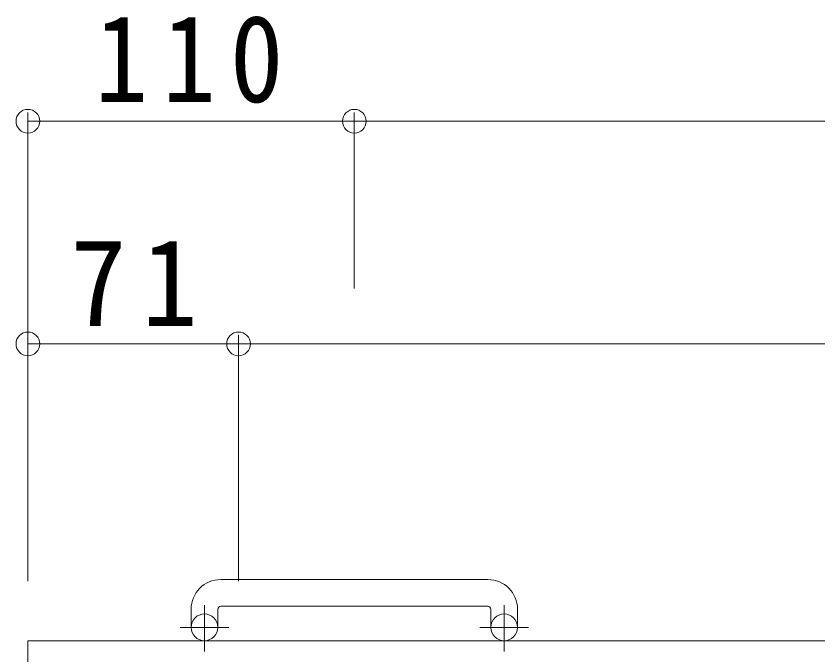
# Model space of a CAD drawing. Units: millimetres at full size, sheet at 1:10. Extents: x -1538 to 1805, y -1939 to 1629.
# Drawn here: x -1250.5 to -980.2, y 1413.5 to 1628.8 of the extents above; entities that cross this region are included whole.
import ezdxf

# ---------------------------------------------------------------- set-up
doc = ezdxf.new("R2010")
doc.units = ezdxf.units.MM
doc.header["$LTSCALE"] = 10
doc.header["$PDMODE"] = 32
doc.header["$PDSIZE"] = 8
doc.linetypes.add('CHAIN1', pattern=[8, 5, -1, 1, -1])
doc.layers.add('C-1', color=2, linetype='Continuous', lineweight=9)
doc.layers.add('C-4', color=7, linetype='Continuous', lineweight=9)
doc.styles.add('ＭＳ ゴシック', font='')
doc.styles.get('ＭＳ ゴシック').set_extended_font_data('MS Gothic')

msp = doc.modelspace()

# ---------------------------------------------------------------- linework, layer by layer
at = {"layer": 'C-1'}
for p, q in [((-1091.5, 1438.95), (-1181.5, 1438.95)), ((-1181.5, 1429.95), (-1091.5, 1429.95)), ((-1191.5, 1428.95), (-1191.5, 1422.85)), ((-1182.5, 1428.95), (-1182.5, 1422.85)), ((-1090.5, 1428.95), (-1090.5, 1422.85)), ((-1081.5, 1428.95), (-1081.5, 1422.85)), ((-1246.5, 1418.35), (-1246.5, 698.35)), ((-1246.5, 1418.35), (-526.5, 1418.35))]:
    msp.add_line(p, q, dxfattribs=at)
at = {"layer": 'C-1', "linetype": 'CHAIN1'}
for p, q in [((-1187, 1414.74), (-1187, 1430.34)), ((-1086, 1414.74), (-1086, 1430.34)), ((-1178.84, 1422.85), (-1195.24, 1422.85)), ((-1077.84, 1422.85), (-1094.24, 1422.85))]:
    msp.add_line(p, q, dxfattribs=at)
at = {"layer": 'C-1'}
for centre in [(-1187, 1422.85), (-1086, 1422.85)]:
    msp.add_circle(centre, 4.5, dxfattribs=at)
for centre, radius, start, end in [((-1181.5, 1428.95), 10, 90, 180), ((-1091.5, 1428.95), 10, 0, 90), ((-1181.5, 1428.95), 1, 90, 180), ((-1091.5, 1428.95), 1, 0, 90)]:
    msp.add_arc(centre, radius, start, end, dxfattribs=at)
at = {"layer": 'C-4'}
for p, q in [((-1246.5, 1596.35), (-1246.5, 1438.35)), ((-1136.5, 1596.35), (-1136.5, 1537.01)), ((-1246.5, 1593.35), (-1136.5, 1593.35)), ((-1136.5, 1593.35), (-636.5, 1593.35)), ((-1175.5, 1521.35), (-1175.5, 1438.35)), ((-1246.5, 1518.35), (-1175.5, 1518.35)), ((-1175.5, 1518.35), (-610.5, 1518.35))]:
    msp.add_line(p, q, dxfattribs=at)
for p in [(-1246.5, 1593.35), (-1136.5, 1593.35), (-1246.5, 1518.35), (-1175.5, 1518.35)]:
    msp.add_point(p, dxfattribs=at)

# ---------------------------------------------------------------- texts
at = {"layer": 'C-4', "color": 2, "char_height": 29.33, "attachment_point": 7, "style": 'ＭＳ ゴシック'}
for s, insert in [('\\T1.27;\\W0.9;110', (-1224, 1599.35)), ('\\T1.27;\\W0.95;71', (-1232.25, 1524.35))]:
    msp.add_mtext(s, dxfattribs=dict(at, insert=insert))

doc.saveas('drawing.dxf')
